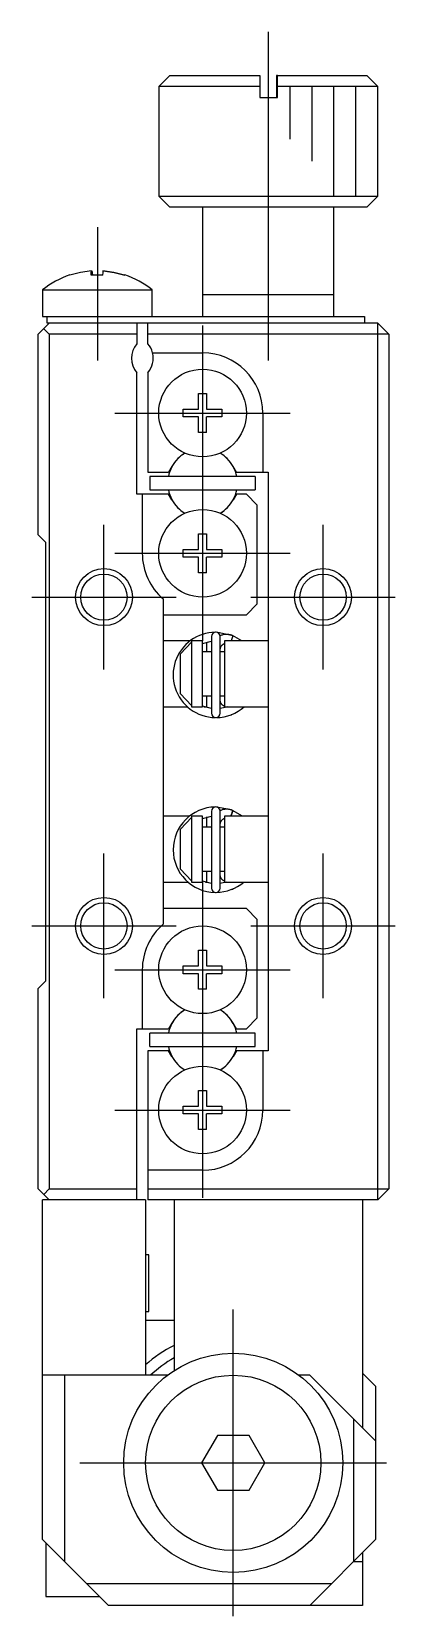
# Model space of a CAD drawing. Extents: x -123 to 254, y -108 to 96.
# Drawn here: x -122.6 to -106, y -39 to 33.3 of the extents above; entities that cross this region are included whole.
import ezdxf

# ---------------------------------------------------------------- set-up
doc = ezdxf.new("R2010")
doc.units = 0
doc.linetypes.add('CENTER', pattern=[50.8, 31.75, -6.35, 6.35, -6.35])
doc.layers.get('0').update_dxf_attribs({"linetype": 'CONTINUOUS'})
doc.layers.add('CENTER', color=1, linetype='CENTER')

msp = doc.modelspace()

# ---------------------------------------------------------------- linework, layer by layer
at = {"color": 7, "linetype": 'CONTINUOUS'}
for p, q in [((-116.349997, 31.3), (-116.849997, 30.8)), ((-116.349997, 31.3), (-112.23225, 31.3)), ((-112.23225, 31.3), (-112.230264, 30.8)), ((-111.467743, 31.3), (-111.46973, 30.8)), ((-111.432256, 31.3), (-111.467743, 31.3)), ((-111.432256, 31.3), (-107.349997, 31.3)), ((-111.43027, 30.8), (-111.432256, 31.3)), ((-106.849997, 30.8), (-107.349997, 31.3)), ((-116.849997, 30.8), (-116.849997, 25.8)), ((-112.230264, 30.8), (-116.849997, 30.8)), ((-112.230264, 30.8), (-112.230264, 30.3)), ((-111.46973, 30.8), (-111.46973, 30.3)), ((-106.849997, 30.8), (-111.43027, 30.8)), ((-111.43027, 30.3), (-111.43027, 30.8)), ((-110.849997, 28.4), (-110.849997, 30.8)), ((-109.849997, 27.4), (-109.849997, 30.8)), ((-108.849997, 25.8), (-108.849997, 30.8)), ((-107.849997, 25.8), (-107.849997, 30.8)), ((-106.849997, 25.8), (-106.849997, 30.8)), ((-112.230264, 30.3), (-111.43027, 30.3)), ((-116.849997, 25.8), (-116.349997, 25.3)), ((-116.849997, 25.8), (-106.849997, 25.8)), ((-107.349997, 25.3), (-106.849997, 25.8)), ((-107.349997, 25.3), (-116.349997, 25.3)), ((-114.849997, 25.3), (-114.849997, 20.3)), ((-108.849997, 20.3), (-108.849997, 25.3)), ((-120.416186, 22.318485), (-120.904095, 22.191348)), ((-120.904095, 22.191348), (-120.902281, 22.198919)), ((-120.902281, 22.198919), (-120.894595, 22.194463)), ((-119.916145, 22.383064), (-120.416186, 22.318485)), ((-119.939795, 22.191348), (-119.928115, 22.318485)), ((-119.419944, 22.191348), (-119.939795, 22.191348)), ((-119.928115, 22.318485), (-119.916145, 22.383064)), ((-119.916145, 22.383064), (-119.916145, 22.192682)), ((-119.9037, 22.383064), (-119.891729, 22.318485)), ((-119.9037, 22.383064), (-119.9037, 22.193333)), ((-119.891729, 22.318485), (-119.880049, 22.191348)), ((-119.649997, 22.198919), (-119.419717, 22.194463)), ((-119.408264, 22.318485), (-119.419944, 22.191348)), ((-119.396294, 22.383064), (-119.408264, 22.318485)), ((-118.896252, 22.318485), (-119.396294, 22.383064)), ((-119.383849, 22.383064), (-118.883807, 22.318485)), ((-119.383849, 22.383064), (-119.383849, 22.382232)), ((-118.408343, 22.191348), (-118.896252, 22.318485)), ((-118.883807, 22.318485), (-118.395899, 22.191348)), ((-118.397712, 22.198919), (-118.408343, 22.191348)), ((-122.149997, 21.522499), (-117.149997, 21.522499)), ((-122.149997, 21.522499), (-122.149997, 20.3)), ((-117.149997, 20.3), (-117.149997, 21.522499)), ((-108.849997, 21.3), (-114.849997, 21.3)), ((-122.149997, 20.3), (-107.449997, 20.3)), ((-121.949997, 20), (-121.949997, 20.3)), ((-107.449997, 20.3), (-107.449997, 20)), ((-121.849997, 20), (-122.349997, 19.5)), ((-121.849997, 19.5), (-122.099997, 19.75)), ((-106.849997, 20), (-121.949997, 20)), ((-117.849997, 20), (-117.849997, 19.061438)), ((-117.349997, 19.061438), (-117.349997, 20)), ((-106.849997, -20), (-106.849997, 20)), ((-106.349997, 19.5), (-106.849997, 20)), ((-122.349997, 10.35), (-122.349997, 19.5)), ((-121.849997, 19.5), (-121.849997, -19.5)), ((-117.849997, 19.5), (-121.849997, 19.5)), ((-106.349997, 19.5), (-117.349997, 19.5)), ((-106.349997, 19.5), (-106.349997, -19.5)), ((-117.131751, 18.65), (-114.849997, 18.65)), ((-117.849997, 12.2), (-117.849997, 17.738562)), ((-117.349997, 17.738562), (-117.349997, 13.2)), ((-115.029997, 16.08), (-115.029997, 16.786362)), ((-115.029997, 16.786362), (-114.669997, 16.786362)), ((-114.669997, 16.786362), (-114.669997, 16.08)), ((-115.736358, 15.72), (-115.736358, 16.08)), ((-115.736358, 16.08), (-115.029997, 16.08)), ((-114.669997, 16.08), (-113.963635, 16.08)), ((-113.963635, 16.08), (-113.963635, 15.72)), ((-115.029997, 15.72), (-115.736358, 15.72)), ((-115.029997, 15.013639), (-115.029997, 15.72)), ((-113.963635, 15.72), (-114.669997, 15.72)), ((-114.669997, 15.013639), (-114.669997, 15.72)), ((-112.099997, 15.9), (-112.099997, 13.2)), ((-114.669997, 15.013639), (-115.029997, 15.013639)), ((-117.349997, 13.2), (-116.400802, 13.2)), ((-116.250636, 13.460095), (-116.400802, 13.2)), ((-113.299191, 13.2), (-113.449357, 13.460095)), ((-113.299191, 13.2), (-111.849997, 13.2)), ((-111.849997, 13.2), (-111.849997, -13.2)), ((-112.449997, 13), (-117.249997, 13)), ((-117.249997, 13), (-117.249997, 12.4)), ((-117.249997, 12.4), (-112.449997, 12.4)), ((-112.449997, 13), (-112.449997, 12.4)), ((-116.400802, 12.2), (-117.849997, 12.2)), ((-117.599997, 12.2), (-117.599997, 9.5)), ((-116.250636, 11.939905), (-116.400802, 12.2)), ((-113.299191, 12.2), (-113.449357, 11.939905)), ((-112.849997, 12.2), (-113.299191, 12.2)), ((-112.349997, 11.7), (-112.849997, 12.2)), ((-112.349997, 7.2), (-112.349997, 11.7)), ((-122.349997, 10.35), (-121.999997, 10)), ((-115.029997, 9.68), (-115.029997, 10.386362)), ((-115.029997, 10.386362), (-114.669997, 10.386362)), ((-114.669997, 10.386362), (-114.669997, 9.68)), ((-121.999997, -10), (-121.999997, 10)), ((-115.736358, 9.32), (-115.736358, 9.68)), ((-115.736358, 9.68), (-115.029997, 9.68)), ((-114.669997, 9.68), (-113.963635, 9.68)), ((-113.963635, 9.68), (-113.963635, 9.32)), ((-115.029997, 9.32), (-115.736358, 9.32)), ((-115.029997, 8.613639), (-115.029997, 9.32)), ((-113.963635, 9.32), (-114.669997, 9.32)), ((-114.669997, 8.613639), (-114.669997, 9.32)), ((-114.669997, 8.613639), (-115.029997, 8.613639)), ((-116.649997, 7.420938), (-116.649997, -7.420937)), ((-116.649997, 6.7), (-112.849997, 6.7)), ((-112.849997, 6.7), (-112.349997, 7.2)), ((-113.470765, 5.742111), (-114.219238, 5.901617)), ((-113.88316, 5.789181), (-113.916763, 5.781643)), ((-113.849231, 5.795029), (-113.88316, 5.789181)), ((-113.815058, 5.799172), (-113.849231, 5.795029)), ((-113.780723, 5.8016), (-113.815058, 5.799172)), ((-113.746312, 5.802307), (-113.780723, 5.8016)), ((-113.711907, 5.801292), (-113.746312, 5.802307)), ((-113.677593, 5.798556), (-113.711907, 5.801292)), ((-113.643453, 5.794106), (-113.677593, 5.798556)), ((-113.60957, 5.787952), (-113.643453, 5.794106)), ((-113.576027, 5.780109), (-113.60957, 5.787952)), ((-115.428431, 5.5), (-116.649997, 5.5)), ((-115.849997, 4.916515), (-115.349997, 5.445684)), ((-114.849997, 5.5), (-115.349997, 5.5)), ((-115.349997, 5.5), (-115.349997, 5.445684)), ((-115.349997, 5.445684), (-115.349997, 2.554317)), ((-114.850129, 5.380394), (-114.443566, 5.491258)), ((-114.849997, 2.5), (-114.849997, 5.5)), ((-114.649997, 5), (-114.649997, 5.44983)), ((-114.443515, 5.703078), (-114.443515, 2.203078)), ((-114.014798, 5.749083), (-114.046112, 5.735084)), ((-114.043515, 2.203078), (-114.043515, 5.703078)), ((-114.043515, 5.102191), (-114.043188, 5.116146)), ((-114.043188, 5.116146), (-114.042154, 5.130841)), ((-114.042154, 5.130841), (-114.040414, 5.145467)), ((-114.040414, 5.145467), (-114.037973, 5.15999)), ((-114.037973, 5.15999), (-114.034836, 5.174376)), ((-114.034836, 5.174376), (-114.03101, 5.188593)), ((-114.03101, 5.188593), (-114.026503, 5.202607)), ((-114.026503, 5.202607), (-114.021324, 5.216386)), ((-114.021324, 5.216386), (-114.015485, 5.229896)), ((-114.015485, 5.229896), (-114.008997, 5.243107)), ((-113.982662, 5.761569), (-114.014798, 5.749083)), ((-114.008997, 5.243107), (-114.001875, 5.255986)), ((-114.001875, 5.255986), (-113.994133, 5.268503)), ((-113.994133, 5.268503), (-113.985789, 5.280627)), ((-113.985789, 5.280627), (-113.976859, 5.292329)), ((-113.949958, 5.772431), (-113.982662, 5.761569)), ((-113.976859, 5.292329), (-113.967364, 5.303579)), ((-113.967364, 5.303579), (-113.957324, 5.314349)), ((-113.957324, 5.314349), (-113.946761, 5.324611)), ((-113.916763, 5.781643), (-113.949958, 5.772431)), ((-113.946761, 5.324611), (-113.935698, 5.334338)), ((-113.935698, 5.334338), (-113.924162, 5.343505)), ((-113.924162, 5.343505), (-113.912178, 5.352086)), ((-113.912178, 5.352086), (-113.899773, 5.360059)), ((-113.899773, 5.360059), (-113.886979, 5.3674)), ((-113.886979, 5.3674), (-113.873824, 5.374089)), ((-113.873824, 5.374089), (-113.860342, 5.380106)), ((-113.860342, 5.380106), (-113.85002, 5.384173)), ((-111.849997, 5.5), (-113.849997, 5.5)), ((-113.849997, 5.5), (-113.849997, 2.5)), ((-113.542906, 5.770594), (-113.576027, 5.780109)), ((-113.548104, 5.51402), (-113.55469, 5.5)), ((-113.541582, 5.528355), (-113.548104, 5.51402)), ((-113.471393, 5.742423), (-113.544024, 5.499993)), ((-113.510291, 5.75943), (-113.542906, 5.770594)), ((-113.535165, 5.542912), (-113.541582, 5.528355)), ((-113.528896, 5.557599), (-113.535165, 5.542912)), ((-113.522814, 5.572323), (-113.528896, 5.557599)), ((-113.516958, 5.586989), (-113.522814, 5.572323)), ((-113.511364, 5.601504), (-113.516958, 5.586989)), ((-113.50607, 5.615776), (-113.511364, 5.601504)), ((-113.479939, 5.747362), (-113.510291, 5.75943)), ((-113.501107, 5.629714), (-113.50607, 5.615776)), ((-113.496509, 5.643228), (-113.501107, 5.629714)), ((-113.492305, 5.656232), (-113.496509, 5.643228)), ((-113.48852, 5.668644), (-113.492305, 5.656232)), ((-113.48518, 5.680385), (-113.48852, 5.668644)), ((-113.482306, 5.691379), (-113.48518, 5.680385)), ((-113.479916, 5.701557), (-113.482306, 5.691379)), ((-113.481621, 5.747715), (-113.479362, 5.747063)), ((-113.058729, 5.500021), (-113.480483, 5.746319)), ((-113.478024, 5.710853), (-113.479916, 5.701557)), ((-113.479362, 5.747063), (-113.477606, 5.745239)), ((-113.476645, 5.719208), (-113.478024, 5.710853)), ((-113.477606, 5.745239), (-113.476364, 5.742255)), ((-113.475785, 5.72657), (-113.476645, 5.719208)), ((-113.476364, 5.742255), (-113.475644, 5.73813)), ((-113.475451, 5.73289), (-113.475785, 5.72657)), ((-113.475644, 5.73813), (-113.475451, 5.73289)), ((-115.849997, 3.083485), (-115.849997, 4.916515)), ((-114.443515, 5), (-114.849997, 5)), ((-113.849997, 5), (-114.043515, 5)), ((-115.349997, 2.554317), (-115.849997, 3.083485)), ((-114.849997, 3), (-114.443515, 3)), ((-114.649997, 2.5), (-114.649997, 3)), ((-114.043515, 3), (-113.849997, 3)), ((-116.649997, 2.5), (-115.54183, 2.5)), ((-115.349997, 2.554317), (-115.349997, 2.5)), ((-115.349997, 2.5), (-114.849997, 2.5)), ((-114.443569, 2.415185), (-114.850082, 2.525427)), ((-114.784513, 2.5), (-114.784353, 2.5)), ((-114.784091, 2.5), (-114.649997, 2.5)), ((-114.043465, 2.798642), (-114.043515, 2.803966)), ((-114.042846, 2.78392), (-114.043465, 2.798642)), ((-113.815178, 2.462495), (-114.043456, 2.414872)), ((-114.041518, 2.769242), (-114.042846, 2.78392)), ((-114.039485, 2.754643), (-114.041518, 2.769242)), ((-114.036751, 2.740155), (-114.039485, 2.754643)), ((-114.03332, 2.725813), (-114.036751, 2.740155)), ((-114.029199, 2.711651), (-114.03332, 2.725813)), ((-114.024397, 2.697701), (-114.029199, 2.711651)), ((-114.018924, 2.683998), (-114.024397, 2.697701)), ((-114.012789, 2.670573), (-114.018924, 2.683998)), ((-114.006007, 2.65746), (-114.012789, 2.670573)), ((-113.99859, 2.644691), (-114.006007, 2.65746)), ((-113.990554, 2.632297), (-113.99859, 2.644691)), ((-113.981918, 2.62031), (-113.990554, 2.632297)), ((-113.972698, 2.608759), (-113.981918, 2.62031)), ((-113.962916, 2.597675), (-113.972698, 2.608759)), ((-113.952593, 2.587086), (-113.962916, 2.597675)), ((-113.941752, 2.577021), (-113.952593, 2.587086)), ((-113.930419, 2.567508), (-113.941752, 2.577021)), ((-113.91862, 2.558571), (-113.930419, 2.567508)), ((-113.906384, 2.550237), (-113.91862, 2.558571)), ((-113.893739, 2.542528), (-113.906384, 2.550237)), ((-113.880716, 2.535468), (-113.893739, 2.542528)), ((-113.867349, 2.529076), (-113.880716, 2.535468)), ((-113.853672, 2.523371), (-113.867349, 2.529076)), ((-113.85002, 2.521984), (-113.853672, 2.523371)), ((-113.849997, 2.5), (-111.849997, 2.5)), ((-113.702511, 2.499662), (-113.815178, 2.462495)), ((-113.480227, 2.159946), (-113.440419, 2.177428)), ((-113.539471, 2.136654), (-113.538563, 2.136945)), ((-113.538563, 2.136945), (-113.535304, 2.138003)), ((-113.535304, 2.138003), (-113.534152, 2.138381)), ((-113.534152, 2.138381), (-113.533255, 2.138677)), ((-113.533255, 2.138677), (-113.531983, 2.139099)), ((-113.531983, 2.139099), (-113.479939, 2.158795)), ((-113.484225, 2.158891), (-113.481621, 2.158442)), ((-113.481621, 2.158442), (-113.481979, 2.159304)), ((-113.479939, 2.158795), (-113.481621, 2.158442)), ((-113.479183, 2.159211), (-113.479939, 2.158795)), ((-113.532943, -2.208742), (-114.219204, -2.074759)), ((-115.458759, -2.5), (-116.649997, -2.5)), ((-115.849997, -3.083485), (-115.349997, -2.554316)), ((-115.458258, -2.5), (-115.458366, -2.5)), ((-114.849997, -2.5), (-115.349997, -2.5)), ((-115.349997, -2.5), (-115.349997, -2.554316)), ((-115.349997, -2.554316), (-115.349997, -5.445683)), ((-114.85013, -2.595983), (-114.443566, -2.485118)), ((-114.849997, -5.5), (-114.849997, -2.5)), ((-114.649997, -3), (-114.649997, -2.526133)), ((-114.443515, -2.273298), (-114.443515, -5.773298)), ((-114.014798, -2.227294), (-114.046112, -2.241293)), ((-114.043515, -5.773298), (-114.043515, -2.273298)), ((-114.043515, -2.874185), (-114.043188, -2.86023)), ((-114.043188, -2.86023), (-114.042154, -2.845536)), ((-114.042154, -2.845536), (-114.040414, -2.83091)), ((-114.040414, -2.83091), (-114.037973, -2.816387)), ((-114.037973, -2.816387), (-114.034836, -2.802)), ((-114.034836, -2.802), (-114.03101, -2.787783)), ((-114.03101, -2.787783), (-114.026503, -2.773769)), ((-114.026503, -2.773769), (-114.021324, -2.759991)), ((-114.021324, -2.759991), (-114.015485, -2.74648)), ((-114.015485, -2.74648), (-114.008997, -2.733269)), ((-113.982662, -2.214807), (-114.014798, -2.227294)), ((-114.008997, -2.733269), (-114.001875, -2.72039)), ((-114.001875, -2.72039), (-113.994133, -2.707873)), ((-113.994133, -2.707873), (-113.985789, -2.695749)), ((-113.985789, -2.695749), (-113.976859, -2.684047)), ((-113.949958, -2.203945), (-113.982662, -2.214807)), ((-113.976859, -2.684047), (-113.967364, -2.672797)), ((-113.967364, -2.672797), (-113.957324, -2.662028)), ((-113.957324, -2.662028), (-113.946761, -2.651766)), ((-113.916763, -2.194734), (-113.949958, -2.203945)), ((-113.946761, -2.651766), (-113.935698, -2.642039)), ((-113.935698, -2.642039), (-113.924162, -2.632872)), ((-113.924162, -2.632872), (-113.912178, -2.62429)), ((-113.88316, -2.187195), (-113.916763, -2.194734)), ((-113.912178, -2.62429), (-113.899773, -2.616318)), ((-113.899773, -2.616318), (-113.886979, -2.608976)), ((-113.886979, -2.608976), (-113.873824, -2.602287)), ((-113.849231, -2.181348), (-113.88316, -2.187195)), ((-113.873824, -2.602287), (-113.860342, -2.59627)), ((-113.860342, -2.59627), (-113.85002, -2.592204)), ((-111.849997, -2.5), (-113.849997, -2.5)), ((-113.849997, -2.5), (-113.849997, -5.5)), ((-113.815058, -2.177205), (-113.849231, -2.181348)), ((-113.780723, -2.174777), (-113.815058, -2.177205)), ((-113.746312, -2.174069), (-113.780723, -2.174777)), ((-113.711907, -2.175084), (-113.746312, -2.174069)), ((-113.677593, -2.17782), (-113.711907, -2.175084)), ((-113.643453, -2.18227), (-113.677593, -2.17782)), ((-113.60957, -2.188424), (-113.643453, -2.18227)), ((-113.576027, -2.196268), (-113.60957, -2.188424)), ((-113.542906, -2.205783), (-113.576027, -2.196268)), ((-113.566303, -2.5), (-113.560123, -2.487601)), ((-113.560123, -2.487601), (-113.553933, -2.474786)), ((-113.539286, -2.467749), (-113.555035, -2.500011)), ((-113.553933, -2.474786), (-113.547766, -2.461625)), ((-113.547766, -2.461625), (-113.541658, -2.448193)), ((-113.510291, -2.216946), (-113.542906, -2.205783)), ((-113.541658, -2.448193), (-113.535643, -2.434564)), ((-113.47113, -2.234014), (-113.539286, -2.467749)), ((-113.535643, -2.434564), (-113.529754, -2.420815)), ((-113.529754, -2.420815), (-113.524024, -2.407022)), ((-113.524024, -2.407022), (-113.518486, -2.393263)), ((-113.518486, -2.393263), (-113.51317, -2.379615)), ((-113.51317, -2.379615), (-113.508105, -2.366154)), ((-113.479939, -2.229015), (-113.510291, -2.216946)), ((-113.508105, -2.366154), (-113.503322, -2.352956)), ((-113.503322, -2.352956), (-113.498845, -2.340094)), ((-113.498845, -2.340094), (-113.4947, -2.32764)), ((-113.4947, -2.32764), (-113.490911, -2.315663)), ((-113.490911, -2.315663), (-113.487498, -2.304232)), ((-113.487498, -2.304232), (-113.484481, -2.29341)), ((-113.484481, -2.29341), (-113.481877, -2.283257)), ((-113.481877, -2.283257), (-113.4797, -2.27383)), ((-113.028879, -2.499679), (-113.480227, -2.230166)), ((-113.470547, -2.234358), (-113.479977, -2.230322)), ((-113.479183, -2.22943), (-113.479939, -2.229015)), ((-113.4797, -2.27383), (-113.477961, -2.265182)), ((-113.477339, -2.2316), (-113.479183, -2.22943)), ((-113.477961, -2.265182), (-113.476672, -2.257362)), ((-113.476112, -2.235154), (-113.477339, -2.2316)), ((-113.476672, -2.257362), (-113.475839, -2.250412)), ((-113.475558, -2.239277), (-113.476112, -2.235154)), ((-113.475839, -2.250412), (-113.475467, -2.244373)), ((-113.475467, -2.244373), (-113.475558, -2.239277)), ((-115.849997, -4.916515), (-115.849997, -3.083485)), ((-114.443515, -3), (-114.849997, -3)), ((-113.849997, -3), (-114.043515, -3)), ((-115.349997, -5.445683), (-115.849997, -4.916515)), ((-114.849997, -5), (-114.443515, -5)), ((-114.649997, -5.5), (-114.649997, -5)), ((-114.043515, -5), (-113.849997, -5)), ((-116.649997, -5.5), (-115.514921, -5.5)), ((-115.349997, -5.445683), (-115.349997, -5.5)), ((-115.349997, -5.5), (-114.849997, -5.5)), ((-114.443569, -5.561191), (-114.850084, -5.450949)), ((-114.716832, -5.5), (-114.716645, -5.5)), ((-114.71577, -5.5), (-114.649997, -5.5)), ((-114.043465, -5.177734), (-114.043515, -5.172411)), ((-114.042846, -5.192456), (-114.043465, -5.177734)), ((-113.848126, -5.522995), (-114.043455, -5.561504)), ((-114.041518, -5.207134), (-114.042846, -5.192456)), ((-114.039485, -5.221734), (-114.041518, -5.207134)), ((-114.036751, -5.236221), (-114.039485, -5.221734)), ((-114.03332, -5.250563), (-114.036751, -5.236221)), ((-114.029199, -5.264726), (-114.03332, -5.250563)), ((-114.024397, -5.278675), (-114.029199, -5.264726)), ((-114.018924, -5.292379), (-114.024397, -5.278675)), ((-114.012789, -5.305803), (-114.018924, -5.292379)), ((-114.006007, -5.318916), (-114.012789, -5.305803)), ((-113.99859, -5.331685), (-114.006007, -5.318916)), ((-113.990554, -5.344079), (-113.99859, -5.331685)), ((-113.981918, -5.356067), (-113.990554, -5.344079)), ((-113.972698, -5.367618), (-113.981918, -5.356067)), ((-113.962916, -5.378702), (-113.972698, -5.367618)), ((-113.952593, -5.38929), (-113.962916, -5.378702)), ((-113.941752, -5.399355), (-113.952593, -5.38929)), ((-113.930419, -5.408869), (-113.941752, -5.399355)), ((-113.91862, -5.417805), (-113.930419, -5.408869)), ((-113.906384, -5.426139), (-113.91862, -5.417805)), ((-113.893739, -5.433848), (-113.906384, -5.426139)), ((-113.880716, -5.440909), (-113.893739, -5.433848)), ((-113.867349, -5.447301), (-113.880716, -5.440909)), ((-113.853672, -5.453005), (-113.867349, -5.447301)), ((-113.85002, -5.454392), (-113.853672, -5.453005)), ((-113.849997, -5.5), (-111.849997, -5.5)), ((-113.770674, -5.500327), (-113.848126, -5.522995)), ((-113.535103, -5.838308), (-113.479939, -5.817581)), ((-113.480483, -5.816539), (-113.441087, -5.799251)), ((-113.475826, -5.813226), (-113.471393, -5.812643)), ((-112.849997, -6.7), (-116.649997, -6.7)), ((-112.349997, -7.2), (-112.849997, -6.7)), ((-112.349997, -11.7), (-112.349997, -7.2)), ((-115.029997, -9.32), (-115.029997, -8.613638)), ((-115.029997, -8.613638), (-114.669997, -8.613638)), ((-114.669997, -8.613638), (-114.669997, -9.32)), ((-115.736358, -9.68), (-115.736358, -9.32)), ((-115.736358, -9.32), (-115.029997, -9.32)), ((-114.669997, -9.32), (-113.963635, -9.32)), ((-113.963635, -9.32), (-113.963635, -9.68)), ((-121.999997, -10), (-122.349997, -10.35)), ((-117.599997, -9.5), (-117.599997, -12.2)), ((-115.029997, -9.68), (-115.736358, -9.68)), ((-115.029997, -10.386361), (-115.029997, -9.68)), ((-114.669997, -10.386361), (-114.669997, -9.68)), ((-113.963635, -9.68), (-114.669997, -9.68)), ((-122.349997, -19.5), (-122.349997, -10.35)), ((-114.669997, -10.386361), (-115.029997, -10.386361)), ((-117.849997, -20), (-117.849997, -12.2)), ((-117.849997, -12.2), (-116.400802, -12.2)), ((-116.250636, -11.939905), (-116.400802, -12.2)), ((-113.299191, -12.2), (-113.449357, -11.939905)), ((-113.299191, -12.2), (-112.849997, -12.2)), ((-112.849997, -12.2), (-112.349997, -11.7)), ((-112.449997, -12.4), (-117.249997, -12.4)), ((-117.249997, -13), (-117.249997, -12.4)), ((-117.249997, -13), (-112.449997, -13)), ((-112.449997, -13), (-112.449997, -12.4)), ((-117.349997, -13.2), (-117.349997, -20)), ((-116.400802, -13.2), (-117.349997, -13.2)), ((-116.250636, -13.460095), (-116.400802, -13.2)), ((-113.299191, -13.2), (-113.449357, -13.460095)), ((-111.849997, -13.2), (-113.299191, -13.2)), ((-112.099997, -13.2), (-112.099997, -15.9)), ((-115.029997, -15.72), (-115.029997, -15.013638)), ((-115.029997, -15.013638), (-114.669997, -15.013638)), ((-114.669997, -15.013638), (-114.669997, -15.72)), ((-115.736358, -16.08), (-115.736358, -15.72)), ((-115.736358, -15.72), (-115.029997, -15.72)), ((-114.669997, -15.72), (-113.963635, -15.72)), ((-113.963635, -15.72), (-113.963635, -16.08)), ((-115.029997, -16.08), (-115.736358, -16.08)), ((-115.029997, -16.786361), (-115.029997, -16.08)), ((-113.963635, -16.08), (-114.669997, -16.08)), ((-114.669997, -16.786361), (-114.669997, -16.08)), ((-114.669997, -16.786361), (-115.029997, -16.786361)), ((-114.849997, -18.65), (-117.349997, -18.65)), ((-121.849997, -20), (-122.349997, -19.5)), ((-122.099997, -19.75), (-121.849997, -19.5)), ((-121.849997, -19.5), (-117.849997, -19.5)), ((-117.349997, -19.5), (-106.349997, -19.5)), ((-106.349997, -19.5), (-106.849997, -20)), ((-122.149997, -35.5), (-122.149997, -20)), ((-117.449997, -20), (-122.149997, -20)), ((-117.449997, -20), (-117.449997, -28)), ((-106.849997, -20), (-117.349997, -20)), ((-116.149997, -20), (-116.149997, -27.791675)), ((-107.549997, -20), (-107.549997, -30.4)), ((-117.299997, -22.5), (-117.449997, -22.5)), ((-117.299997, -25.1), (-117.299997, -22.5)), ((-117.449997, -25.1), (-117.299997, -25.1)), ((-116.149997, -25.5), (-117.449997, -25.5)), ((-116.449997, -28), (-122.149997, -28)), ((-121.149997, -28), (-121.149997, -36.5)), ((-109.949997, -28), (-110.449997, -28)), ((-106.949997, -31), (-109.949997, -28)), ((-106.949997, -28.5), (-107.549997, -27.9)), ((-106.949997, -28.5), (-106.949997, -35.5)), ((-107.949997, -36.5), (-107.949997, -30)), ((-114.171684, -30.75), (-114.893372, -32)), ((-112.728309, -30.75), (-114.171684, -30.75)), ((-112.728309, -30.75), (-114.171684, -30.75)), ((-112.006621, -32), (-112.728309, -30.75)), ((-112.006621, -32), (-112.728309, -30.75)), ((-114.893372, -32), (-114.171684, -33.25)), ((-112.728309, -33.25), (-112.006621, -32)), ((-112.728309, -33.25), (-112.006621, -32)), ((-114.171684, -33.25), (-112.728309, -33.25)), ((-122.149997, -35.5), (-119.149997, -38.5)), ((-121.999997, -35.65), (-121.999997, -38.1)), ((-109.949997, -38.5), (-106.949997, -35.5)), ((-107.549997, -36.1), (-107.549997, -38.5)), ((-107.949997, -36.5), (-107.549997, -36.5)), ((-120.149997, -37.5), (-108.949997, -37.5)), ((-121.999997, -38.1), (-119.549997, -38.1)), ((-107.549997, -38.5), (-119.149997, -38.5))]:
    msp.add_line(p, q, dxfattribs=at)
for centre, radius in [((-114.849997, 15.9), 2), ((-114.849997, 9.5), 2), ((-119.349997, 7.5), 1.0565), ((-109.349997, 7.5), 1.0565), ((-119.349997, -7.5), 1.0565), ((-109.349997, -7.5), 1.0565), ((-114.849997, -9.5), 2), ((-114.849997, -15.9), 2), ((-113.449997, -32), 5), ((-113.449997, -32), 4)]:
    msp.add_circle(centre, radius, dxfattribs=at)
at = {"color": 3, "linetype": 'CONTINUOUS'}
for centre in [(-119.349997, 7.5), (-109.349997, 7.5), (-119.349997, -7.5), (-109.349997, -7.5)]:
    msp.add_circle(centre, 1.3, dxfattribs=at)
at = {"color": 7, "linetype": 'CONTINUOUS'}
for centre, radius, start, end in [((-119.649997, 18.4), 4, 108.244412, 128.682187), ((-119.649997, 18.4), 4, 51.317813, 71.755588), ((-117.099997, 18.4), 1, 138.590378, 221.409622), ((-118.099997, 18.4), 1, 14.477512, 41.409622), ((-118.099997, 18.4), 1, 318.590378, 14.477512), ((-114.849997, 15.9), 2.75, 0, 90), ((-114.849997, 12.699999), 1.5875, 135.000249, 169.10691), ((-114.735092, 12.585095), 1.75, 121.881533, 150), ((-114.849997, 12.699999), 1.5875, 120.433182, 135.000249), ((-114.849997, 12.699999), 1.5875, 44.999751, 59.566818), ((-114.964902, 12.585095), 1.75, 30, 58.118467), ((-114.849997, 12.699999), 1.5875, 10.89309, 44.999751), ((-114.849997, 12.699999), 1.5875, 190.893016, 225.000249), ((-114.849997, 12.699999), 1.5875, 314.999751, 349.106984), ((-114.735092, 12.814905), 1.75, 210, 238.118467), ((-114.849997, 12.699999), 1.5875, 225.000249, 239.566737), ((-114.849997, 12.699999), 1.5875, 300.433263, 314.999751), ((-114.964902, 12.814905), 1.75, 301.881533, 330), ((-114.849997, 9.5), 2.75, 180, 229.114807), ((-114.241017, 3.945146), 1.956717, 90.861713, 125.684608), ((-114.243515, 5.703078), 0.2, 0, 180), ((-114.243133, 3.953304), 1.948858, 125.773996, 269.15248), ((-114.243515, 2.203078), 0.2, 180, 0), ((-114.245129, 3.957107), 1.952745, 270.80821, 311.737778), ((-114.2434, -4.023237), 1.94869, 90.794726, 269.159947), ((-114.243515, -2.273298), 0.2, 0, 180), ((-114.243515, -5.773298), 0.2, 180, 0), ((-114.245253, -4.018656), 1.953361, 270.810391, 310.667909), ((-114.849997, -9.5), 2.75, 130.885193, 180), ((-114.735092, -12.814905), 1.75, 121.881533, 150), ((-114.849997, -12.699999), 1.5875, 120.433263, 134.999751), ((-114.849997, -12.699999), 1.5875, 45.000249, 59.566737), ((-114.964902, -12.814905), 1.75, 30, 58.118467), ((-114.849997, -12.699999), 1.5875, 134.999751, 169.106984), ((-114.849997, -12.699999), 1.5875, 10.893016, 45.000249), ((-114.849997, -12.699999), 1.5875, 190.89309, 224.999751), ((-114.849997, -12.699999), 1.5875, 315.000249, 349.10691), ((-114.735092, -12.585095), 1.75, 210, 238.118467), ((-114.964902, -12.585095), 1.75, 301.881533, 330), ((-114.849997, -12.699999), 1.5875, 224.999751, 239.566818), ((-114.849997, -12.699999), 1.5875, 300.433182, 315.000249), ((-114.849997, -15.9), 2.75, 270, 0), ((-113.449997, -32), 6, 116.743684, 131.810315), ((-113.449997, -32), 5.5, 119.400351, 133.341758)]:
    msp.add_arc(centre, radius, start, end, dxfattribs=at)
at = {"layer": 'CENTER', "color": 1, "linetype": 'CENTER'}
for p, q in [((-111.849997, 33.3), (-111.849997, 18.3)), ((-119.649997, 24.383064), (-119.649997, 18.3)), ((-114.849997, 19.9), (-114.849997, 5.5)), ((-118.849997, 15.9), (-110.849997, 15.9)), ((-119.349997, 4.2), (-119.349997, 10.8)), ((-109.349997, 4.2), (-109.349997, 10.8)), ((-118.849997, 9.5), (-110.849997, 9.5)), ((-122.649997, 7.5), (-116.049997, 7.5)), ((-112.649997, 7.5), (-106.049997, 7.5)), ((-119.349997, -10.8), (-119.349997, -4.2)), ((-109.349997, -10.8), (-109.349997, -4.2)), ((-114.849997, -5.5), (-114.849997, -19.9)), ((-122.649997, -7.5), (-116.049997, -7.5)), ((-112.649997, -7.5), (-106.049997, -7.5)), ((-118.849997, -9.5), (-110.849997, -9.5)), ((-118.849997, -15.9), (-110.849997, -15.9)), ((-113.449997, -39), (-113.449997, -25)), ((-120.449997, -32), (-106.449997, -32))]:
    msp.add_line(p, q, dxfattribs=at)

doc.saveas('drawing.dxf')
